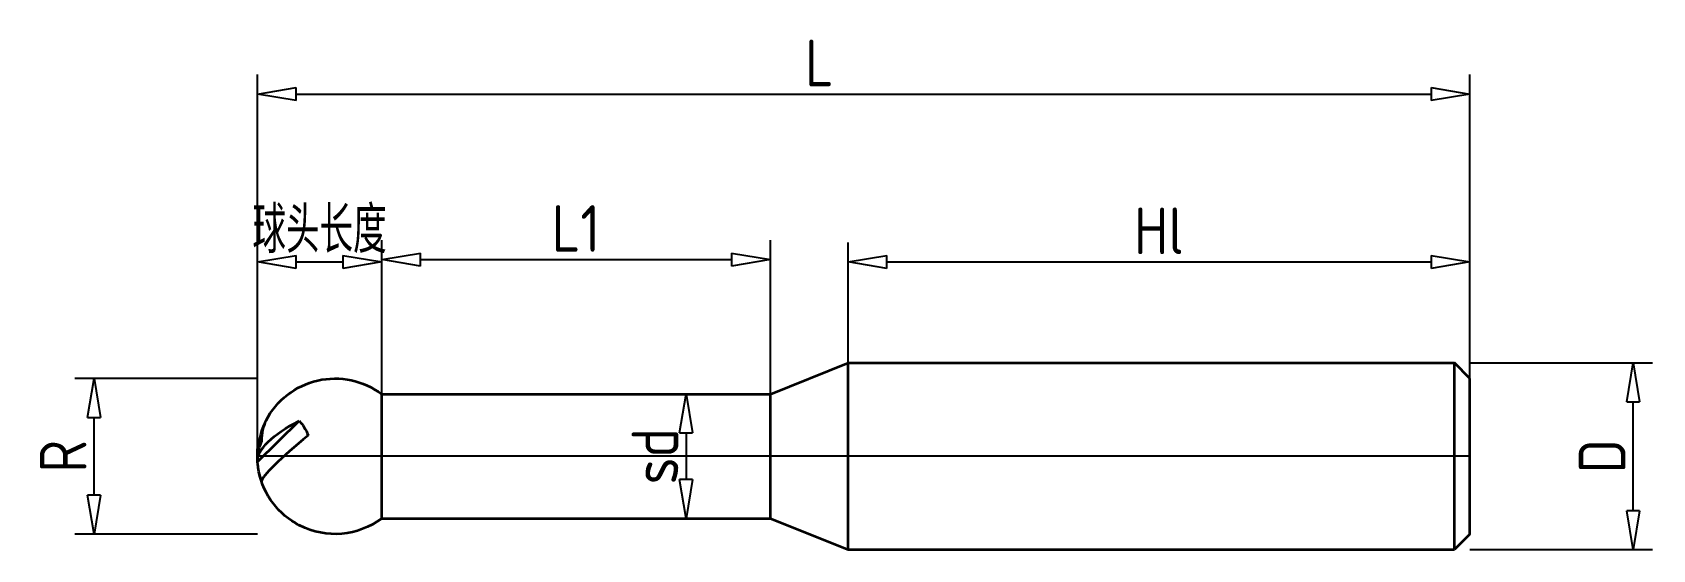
# Model space of a CAD drawing. Header units: millimetres. Extents: x -52 to 52, y 0 to 33.
import ezdxf

# ---------------------------------------------------------------- set-up
doc = ezdxf.new("R2010")
doc.units = ezdxf.units.MM
doc.styles.add('工程字', font='gbenor.shx', dxfattribs={"bigfont": 'gbcbig.shx'})
doc.dimstyles.new('ZQH', dxfattribs={"dimtxt": 3, "dimasz": 2.5, "dimexe": 1.25, "dimexo": 0, "dimgap": 0.5, "dimtad": 1, "dimdec": 3, "dimdsep": 46, "dimtxsty": '工程字', "dimblk": 'CLOSEDBLANK', "dimcen": -0.8, "dimclrd": 3, "dimclre": 3, "dimclrt": 3, "dimadec": 1, "dimazin": 2, "dimtfac": 1, "dimtdec": 3, "dimtofl": 0, "dimtmove": 0, "dimatfit": 3, "dimldrblk": 'CLOSEDBLANK', "dimfxl": 1, "dimtolj": 1, "dimtzin": 0, "dimarcsym": 0})

# ---------------------------------------------------------------- blocks, each defined once
blk = doc.blocks.new('_ClosedBlank')
at = {"color": 0, "linetype": 'ByBlock', "lineweight": -2}
for p, q in [((-1, 0.167), (0, 0)), ((-1, 0.167), (-1, -0.167)), ((0, 0), (-1, -0.167))]:
    blk.add_line(p, q, dxfattribs=at)
blk = doc.blocks.new('*D9')
at = {"color": 3, "lineweight": -2}
for p, q in [((-38, 6), (-38, 19.75)), ((-30, 6), (-30, 19.75)), ((-35.5, 18.5), (-32.5, 18.5))]:
    blk.add_line(p, q, dxfattribs=at)
at = {"layer": 'Defpoints', "color": 0}
for p in [(-30, 18.5), (-38, 6), (-30, 6)]:
    blk.add_point(p, dxfattribs=at)
at = {"color": 3, "lineweight": -2, "xscale": 2.5, "yscale": 2.5, "zscale": 2.5, "rotation": 180}
blk.add_blockref('_ClosedBlank', (-38, 18.5), dxfattribs=at)
at = {"color": 3, "lineweight": -2, "xscale": 2.5, "yscale": 2.5, "zscale": 2.5}
blk.add_blockref('_ClosedBlank', (-30, 18.5), dxfattribs=at)
at = {"color": 3, "insert": (-34, 20.5625), "char_height": 3, "attachment_point": 5, "style": '工程字'}
blk.add_mtext('\\A1;球头长度', dxfattribs=at)
blk = doc.blocks.new('*D10')
at = {"color": 3, "lineweight": -2}
for p, q in [((-30, 6), (-30, 19.9)), ((-5, 6), (-5, 19.9)), ((-27.5, 18.65), (-7.5, 18.65))]:
    blk.add_line(p, q, dxfattribs=at)
at = {"layer": 'Defpoints', "color": 0}
for p in [(-5, 18.65), (-30, 6), (-5, 6)]:
    blk.add_point(p, dxfattribs=at)
at = {"color": 3, "lineweight": -2, "xscale": 2.5, "yscale": 2.5, "zscale": 2.5, "rotation": 180}
blk.add_blockref('_ClosedBlank', (-30, 18.65), dxfattribs=at)
at = {"color": 3, "lineweight": -2, "xscale": 2.5, "yscale": 2.5, "zscale": 2.5}
blk.add_blockref('_ClosedBlank', (-5, 18.65), dxfattribs=at)
at = {"color": 3, "insert": (-17.5, 20.65), "char_height": 3, "attachment_point": 5, "style": '工程字'}
blk.add_mtext('\\A1;L1', dxfattribs=at)
blk = doc.blocks.new('*D11')
at = {"color": 3, "lineweight": -2}
for p, q in [((0, 6), (0, 19.75)), ((40, 6), (40, 19.75)), ((2.5, 18.5), (37.5, 18.5))]:
    blk.add_line(p, q, dxfattribs=at)
at = {"layer": 'Defpoints', "color": 0}
for p in [(40, 18.5), (0, 6), (40, 6)]:
    blk.add_point(p, dxfattribs=at)
at = {"color": 3, "lineweight": -2, "xscale": 2.5, "yscale": 2.5, "zscale": 2.5, "rotation": 180}
blk.add_blockref('_ClosedBlank', (0, 18.5), dxfattribs=at)
at = {"color": 3, "lineweight": -2, "xscale": 2.5, "yscale": 2.5, "zscale": 2.5}
blk.add_blockref('_ClosedBlank', (40, 18.5), dxfattribs=at)
at = {"color": 3, "insert": (20, 20.5), "char_height": 3, "attachment_point": 5, "style": '工程字'}
blk.add_mtext('\\A1;Hl', dxfattribs=at)
blk = doc.blocks.new('*D12')
at = {"color": 3, "lineweight": -2}
for p, q in [((-38, 6), (-38, 30.54)), ((40, 6), (40, 30.54)), ((-35.5, 29.29), (37.5, 29.29))]:
    blk.add_line(p, q, dxfattribs=at)
at = {"layer": 'Defpoints', "color": 0}
for p in [(40, 29.29), (-38, 6), (40, 6)]:
    blk.add_point(p, dxfattribs=at)
at = {"color": 3, "lineweight": -2, "xscale": 2.5, "yscale": 2.5, "zscale": 2.5}
for p, rotation in [((-38, 29.29), 180), ((40, 29.29), 360)]:
    blk.add_blockref('_ClosedBlank', p, dxfattribs=dict(at, rotation=rotation))
at = {"color": 3, "insert": (-1.85, 31.29), "char_height": 3, "attachment_point": 5, "style": '工程字'}
blk.add_mtext('\\A1;L', dxfattribs=at)
blk = doc.blocks.new('*D13')
at = {"color": 3, "lineweight": -2}
for p, q in [((-38, 11), (-49.75, 11)), ((-48.5, 3.5), (-48.5, 8.5)), ((-38, 1), (-49.75, 1))]:
    blk.add_line(p, q, dxfattribs=at)
at = {"layer": 'Defpoints', "color": 0}
for p in [(-48.5, 11), (-38, 11), (-38, 1)]:
    blk.add_point(p, dxfattribs=at)
at = {"color": 3, "lineweight": -2, "xscale": 2.5, "yscale": 2.5, "zscale": 2.5}
for p, rotation in [((-48.5, 11), 90), ((-48.5, 1), 270)]:
    blk.add_blockref('_ClosedBlank', p, dxfattribs=dict(at, rotation=rotation))
at = {"color": 3, "insert": (-50.5, 6), "char_height": 3, "attachment_point": 5, "rotation": 90, "style": '工程字'}
blk.add_mtext('\\A1;R', dxfattribs=at)
blk = doc.blocks.new('*D14')
at = {"color": 3, "lineweight": -2}
for p, q in [((40, 12), (51.75, 12)), ((50.5, 2.5), (50.5, 9.5)), ((40, 0), (51.75, 0))]:
    blk.add_line(p, q, dxfattribs=at)
at = {"layer": 'Defpoints', "color": 0}
for p in [(40, 12), (50.5, 12), (40, 0)]:
    blk.add_point(p, dxfattribs=at)
at = {"color": 3, "lineweight": -2, "xscale": 2.5, "yscale": 2.5, "zscale": 2.5}
for p, rotation in [((50.5, 12), 90), ((50.5, 0), 270)]:
    blk.add_blockref('_ClosedBlank', p, dxfattribs=dict(at, rotation=rotation))
at = {"color": 3, "insert": (48.5, 6), "char_height": 3, "attachment_point": 5, "rotation": 90, "style": '工程字'}
blk.add_mtext('\\A1;D', dxfattribs=at)
blk = doc.blocks.new('*D15')
at = {"color": 3, "lineweight": -2}
for p, q in [((-5, 10), (-11.67, 10)), ((-10.42, 7.5), (-10.42, 4.5)), ((-5, 2), (-11.67, 2))]:
    blk.add_line(p, q, dxfattribs=at)
at = {"layer": 'Defpoints', "color": 0}
for p in [(-5, 10), (-10.42, 2), (-5, 2)]:
    blk.add_point(p, dxfattribs=at)
at = {"color": 3, "lineweight": -2, "xscale": 2.5, "yscale": 2.5, "zscale": 2.5}
for p, rotation in [((-10.42, 10), 90), ((-10.42, 2), 270)]:
    blk.add_blockref('_ClosedBlank', p, dxfattribs=dict(at, rotation=rotation))
at = {"color": 3, "insert": (-12.42, 6), "char_height": 3, "attachment_point": 5, "rotation": 90, "style": '工程字'}
blk.add_mtext('\\A1;sd', dxfattribs=at)

msp = doc.modelspace()

# ---------------------------------------------------------------- linework, layer by layer
at = {"color": 4, "lineweight": 35}
for p, q in [((-5, 10), (0, 12)), ((0, 6), (0, 12)), ((0, 12), (39, 12)), ((39, 6), (39, 12)), ((40, 11), (39, 12)), ((40, 6), (40, 11)), ((-30, 6), (-30, 10)), ((-30, 10), (-5, 10)), ((-5, 6), (-5, 10)), ((-37.987, 5.6395), (-35.3043, 8.2703)), ((-30, 2), (-30, 6)), ((-5, 2), (-5, 6)), ((0, 0), (0, 6)), ((39, 0), (39, 6)), ((40, 1), (40, 6)), ((-30, 2), (-5, 2)), ((-5, 2), (0, 0)), ((0, 0), (39, 0)), ((40, 1), (39, 0))]:
    msp.add_line(p, q, dxfattribs=at)
msp.add_lwpolyline([(-30, 10), (-5, 10), (0, 12), (39, 12), (40, 11), (40, 6), (-38, 6, -0.61803399)], format="xyb", close=True)
at = {"color": 4, "lineweight": 35, "extrusion": (0, 0, -1)}
for start, end in [(27.32028, 126.869898), (355.952299, 4.562061), (300.453335, 351.712952), (233.130102, 296.94517)]:
    msp.add_arc((33, 6), 5, start, end, dxfattribs=at)
for centre, major_axis, ratio, start_param, end_param in [((-33.3623, 7.0449), (4.5862, 1.5903), 0.38683699, 3.24150996, 4.41263171), ((-36.1887, 5.769), (-0.2174, 3.0015), 0.59909085, 0.63046486, 1.06167188), ((-33.3623, 5.0758), (-4.5192, 1.7716), 0.56111138, -0.24994425, 0.12129786), ((-36.1887, 5.769), (-0.2174, 3.0015), 0.59909085, 4.28144814, 4.71265517)]:
    msp.add_ellipse(centre, major_axis=major_axis, ratio=ratio, start_param=start_param, end_param=end_param, dxfattribs=at)
at = {"color": 4, "lineweight": 35}
for centre, major_axis, ratio, start_param, end_param in [((-34.0462, 5.2057), (-2.8475, 3.7506), 0.62381853, 0.28886978, 0.68741545), ((-34.0462, 7.3051), (3.6743, 2.9453), 0.09738436, 1.67801208, 3.06330258), ((-36.1887, 8.1872), (1.7022, 2.4817), 0.249443, 2.24151083, 2.67271785), ((-33.3623, 5.8793), (-1.5338, 4.6053), 0.94794837, 2.31515341, 2.37062941), ((-36.1887, 4.0439), (-1.5736, 2.5652), 0.34964786, 2.59896064, 2.62355348)]:
    msp.add_ellipse(centre, major_axis=major_axis, ratio=ratio, start_param=start_param, end_param=end_param, dxfattribs=at)

# ---------------------------------------------------------------- dimensions: what is measured, and where the dimension line sits
at = {"color": 3}
for base, p1, p2, angle, text, picture, middle in [((40, 29.288), (-38, 6), (40, 6), 180, 'L', '*D12', (-1.8462, 29.288)), ((-30, 18.5), (-38, 6), (-30, 6), 180, '球头长度', '*D9', (-34, 18.5)), ((-5, 18.6468), (-30, 6), (-5, 6), 180, 'L1', '*D10', (-17.5, 18.6468)), ((40, 18.5), (0, 6), (40, 6), 180, 'Hl', '*D11', (20, 18.5)), ((50.5, 12), (40, 0), (40, 12), 90, 'D', '*D14', (50.5, 6)), ((-48.5, 11), (-38, 1), (-38, 11), 90, 'R', '*D13', (-48.5, 6))]:
    dim = msp.add_linear_dim(base=base, p1=p1, p2=p2, angle=angle, text=text, dimstyle='ZQH', override={"dimtxt": 3}, dxfattribs=at)
    dim.commit()
    dim.dimension.update_dxf_attribs({"geometry": picture, "text_midpoint": middle, "dimtype": 160})
dim = msp.add_linear_dim(base=(-10.4167, 2), p1=(-5, 10), p2=(-5, 2), angle=90, text='sd', dimstyle='ZQH')
dim.commit()
dim.dimension.update_dxf_attribs({"geometry": '*D15', "text_midpoint": (-12.4167, 6)})

doc.saveas('drawing.dxf')
